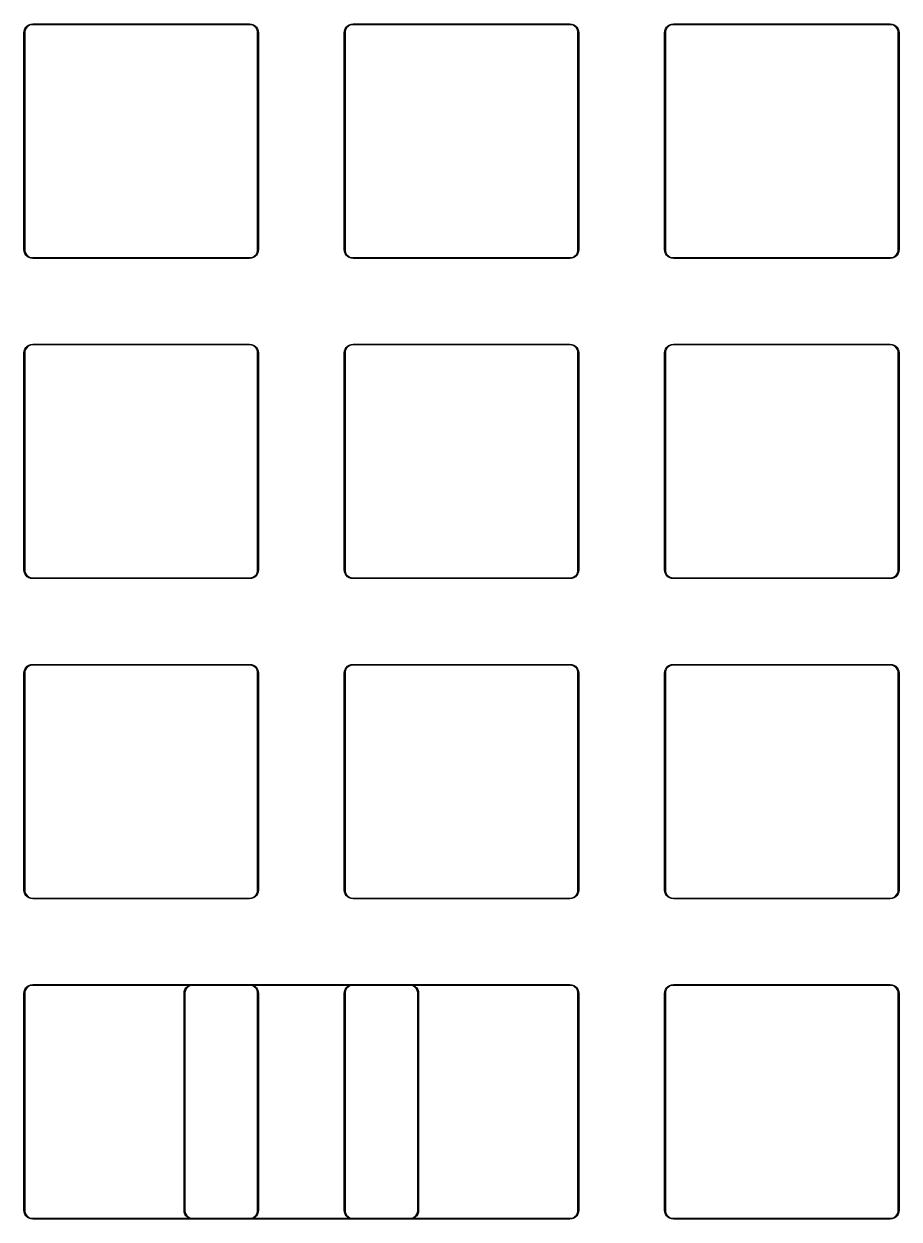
# Model space of a CAD drawing. Extents: x 22 to 245, y -93 to -22.
# Drawn here: x 116.8 to 168.9, y -92.7 to -21.6 of the extents above; entities that cross this region are included whole.
import ezdxf

# ---------------------------------------------------------------- set-up
doc = ezdxf.new("R2010")
doc.units = 0
doc.layers.add('BLACK', color=7, linetype='CONTINUOUS')

msp = doc.modelspace()

# ---------------------------------------------------------------- linework, layer by layer
at = {"layer": 'BLACK', "linetype": 'CONTINUOUS'}
for p, q in [((116.85, -22.125), (116.863163, -22.008177)), ((116.863163, -22.008177), (116.901991, -21.897211)), ((116.93237, -21.941657), (116.9, -22.062465)), ((116.901991, -21.897211), (116.964538, -21.797668)), ((116.994905, -21.833343), (116.93237, -21.941657)), ((116.964538, -21.797668), (117.047668, -21.714538)), ((117.083343, -21.744905), (116.994905, -21.833343)), ((117.047668, -21.714538), (117.147211, -21.651991)), ((117.191657, -21.68237), (117.083343, -21.744905)), ((117.147211, -21.651991), (117.258177, -21.613163)), ((117.312465, -21.65), (117.191657, -21.68237)), ((117.258177, -21.613163), (117.375, -21.6)), ((117.375, -21.65), (117.312465, -21.65)), ((117.375, -21.6), (130.275, -21.6)), ((130.275, -21.65), (117.375, -21.65)), ((130.275, -21.6), (130.391823, -21.613163)), ((130.337535, -21.65), (130.275, -21.65)), ((130.458343, -21.68237), (130.337535, -21.65)), ((130.391823, -21.613163), (130.502789, -21.651991)), ((130.566657, -21.744905), (130.458343, -21.68237)), ((130.502789, -21.651991), (130.602332, -21.714538)), ((130.655095, -21.833343), (130.566657, -21.744905)), ((130.602332, -21.714538), (130.685462, -21.797668)), ((130.71763, -21.941657), (130.655095, -21.833343)), ((130.685462, -21.797668), (130.748009, -21.897211)), ((130.75, -22.062465), (130.71763, -21.941657)), ((130.748009, -21.897211), (130.786837, -22.008177)), ((130.786837, -22.008177), (130.8, -22.125)), ((135.9, -22.125), (135.913163, -22.008177)), ((135.913163, -22.008177), (135.951991, -21.897211)), ((135.98237, -21.941657), (135.95, -22.062465)), ((135.951991, -21.897211), (136.014538, -21.797668)), ((136.044905, -21.833343), (135.98237, -21.941657)), ((136.014538, -21.797668), (136.097668, -21.714538)), ((136.133343, -21.744905), (136.044905, -21.833343)), ((136.097668, -21.714538), (136.197211, -21.651991)), ((136.241657, -21.68237), (136.133343, -21.744905)), ((136.197211, -21.651991), (136.308177, -21.613163)), ((136.362465, -21.65), (136.241657, -21.68237)), ((136.308177, -21.613163), (136.425, -21.6)), ((136.425, -21.65), (136.362465, -21.65)), ((136.425, -21.6), (149.325, -21.6)), ((149.325, -21.65), (136.425, -21.65)), ((149.325, -21.6), (149.441823, -21.613163)), ((149.387535, -21.65), (149.325, -21.65)), ((149.508343, -21.68237), (149.387535, -21.65)), ((149.441823, -21.613163), (149.552789, -21.651991)), ((149.616657, -21.744905), (149.508343, -21.68237)), ((149.552789, -21.651991), (149.652332, -21.714538)), ((149.705095, -21.833343), (149.616657, -21.744905)), ((149.652332, -21.714538), (149.735462, -21.797668)), ((149.76763, -21.941657), (149.705095, -21.833343)), ((149.735462, -21.797668), (149.798009, -21.897211)), ((149.8, -22.062465), (149.76763, -21.941657)), ((149.798009, -21.897211), (149.836837, -22.008177)), ((149.836837, -22.008177), (149.85, -22.125)), ((154.95, -22.125), (154.963163, -22.008177)), ((154.963163, -22.008177), (155.001991, -21.897211)), ((155.03237, -21.941657), (155, -22.062465)), ((155.001991, -21.897211), (155.064538, -21.797668)), ((155.094905, -21.833343), (155.03237, -21.941657)), ((155.064538, -21.797668), (155.147668, -21.714538)), ((155.183343, -21.744905), (155.094905, -21.833343)), ((155.147668, -21.714538), (155.247211, -21.651991)), ((155.291657, -21.68237), (155.183343, -21.744905)), ((155.247211, -21.651991), (155.358177, -21.613163)), ((155.412465, -21.65), (155.291657, -21.68237)), ((155.358177, -21.613163), (155.475, -21.6)), ((155.475, -21.65), (155.412465, -21.65)), ((155.475, -21.6), (168.375, -21.6)), ((168.375, -21.65), (155.475, -21.65)), ((168.375, -21.6), (168.491823, -21.613163)), ((168.437535, -21.65), (168.375, -21.65)), ((168.558343, -21.68237), (168.437535, -21.65)), ((168.491823, -21.613163), (168.602789, -21.651991)), ((168.666657, -21.744905), (168.558343, -21.68237)), ((168.602789, -21.651991), (168.702332, -21.714538)), ((168.755095, -21.833343), (168.666657, -21.744905)), ((168.702332, -21.714538), (168.785462, -21.797668)), ((168.81763, -21.941657), (168.755095, -21.833343)), ((168.785462, -21.797668), (168.848009, -21.897211)), ((168.85, -22.062465), (168.81763, -21.941657)), ((168.848009, -21.897211), (168.886837, -22.008177)), ((168.886837, -22.008177), (168.9, -22.125)), ((116.85, -35.025), (116.85, -22.125)), ((116.9, -22.062465), (116.9, -22.125)), ((116.9, -22.125), (116.9, -35.025)), ((130.75, -22.125), (130.75, -22.062465)), ((130.75, -35.025), (130.75, -22.125)), ((130.8, -22.125), (130.8, -35.025)), ((135.9, -35.025), (135.9, -22.125)), ((135.95, -22.062465), (135.95, -22.125)), ((135.95, -22.125), (135.95, -35.025)), ((149.8, -22.125), (149.8, -22.062465)), ((149.8, -35.025), (149.8, -22.125)), ((149.85, -22.125), (149.85, -35.025)), ((154.95, -35.025), (154.95, -22.125)), ((155, -22.062465), (155, -22.125)), ((155, -22.125), (155, -35.025)), ((168.85, -22.125), (168.85, -22.062465)), ((168.85, -35.025), (168.85, -22.125)), ((168.9, -22.125), (168.9, -35.025)), ((116.863163, -35.141823), (116.85, -35.025)), ((116.901991, -35.252789), (116.863163, -35.141823)), ((116.9, -35.025), (116.9, -35.087535)), ((116.9, -35.087535), (116.93237, -35.208343)), ((116.964538, -35.352332), (116.901991, -35.252789)), ((116.93237, -35.208343), (116.994905, -35.316657)), ((117.047668, -35.435462), (116.964538, -35.352332)), ((116.994905, -35.316657), (117.083343, -35.405095)), ((117.147211, -35.498009), (117.047668, -35.435462)), ((117.083343, -35.405095), (117.191657, -35.46763)), ((117.258177, -35.536837), (117.147211, -35.498009)), ((117.191657, -35.46763), (117.312465, -35.5)), ((117.375, -35.55), (117.258177, -35.536837)), ((117.312465, -35.5), (117.375, -35.5)), ((117.375, -35.5), (130.275, -35.5)), ((130.275, -35.55), (117.375, -35.55)), ((130.275, -35.5), (130.337535, -35.5)), ((130.391823, -35.536837), (130.275, -35.55)), ((130.337535, -35.5), (130.458343, -35.46763)), ((130.502789, -35.498009), (130.391823, -35.536837)), ((130.458343, -35.46763), (130.566657, -35.405095)), ((130.602332, -35.435462), (130.502789, -35.498009)), ((130.566657, -35.405095), (130.655095, -35.316657)), ((130.685462, -35.352332), (130.602332, -35.435462)), ((130.655095, -35.316657), (130.71763, -35.208343)), ((130.748009, -35.252789), (130.685462, -35.352332)), ((130.71763, -35.208343), (130.75, -35.087535)), ((130.786837, -35.141823), (130.748009, -35.252789)), ((130.75, -35.087535), (130.75, -35.025)), ((130.8, -35.025), (130.786837, -35.141823)), ((135.913163, -35.141823), (135.9, -35.025)), ((135.951991, -35.252789), (135.913163, -35.141823)), ((135.95, -35.025), (135.95, -35.087535)), ((135.95, -35.087535), (135.98237, -35.208343)), ((136.014538, -35.352332), (135.951991, -35.252789)), ((135.98237, -35.208343), (136.044905, -35.316657)), ((136.097668, -35.435462), (136.014538, -35.352332)), ((136.044905, -35.316657), (136.133343, -35.405095)), ((136.197211, -35.498009), (136.097668, -35.435462)), ((136.133343, -35.405095), (136.241657, -35.46763)), ((136.308177, -35.536837), (136.197211, -35.498009)), ((136.241657, -35.46763), (136.362465, -35.5)), ((136.425, -35.55), (136.308177, -35.536837)), ((136.362465, -35.5), (136.425, -35.5)), ((136.425, -35.5), (149.325, -35.5)), ((149.325, -35.55), (136.425, -35.55)), ((149.325, -35.5), (149.387535, -35.5)), ((149.441823, -35.536837), (149.325, -35.55)), ((149.387535, -35.5), (149.508343, -35.46763)), ((149.552789, -35.498009), (149.441823, -35.536837)), ((149.508343, -35.46763), (149.616657, -35.405095)), ((149.652332, -35.435462), (149.552789, -35.498009)), ((149.616657, -35.405095), (149.705095, -35.316657)), ((149.735462, -35.352332), (149.652332, -35.435462)), ((149.705095, -35.316657), (149.76763, -35.208343)), ((149.798009, -35.252789), (149.735462, -35.352332)), ((149.76763, -35.208343), (149.8, -35.087535)), ((149.836837, -35.141823), (149.798009, -35.252789)), ((149.8, -35.087535), (149.8, -35.025)), ((149.85, -35.025), (149.836837, -35.141823)), ((154.963163, -35.141823), (154.95, -35.025)), ((155.001991, -35.252789), (154.963163, -35.141823)), ((155, -35.025), (155, -35.087535)), ((155, -35.087535), (155.03237, -35.208343)), ((155.064538, -35.352332), (155.001991, -35.252789)), ((155.03237, -35.208343), (155.094905, -35.316657)), ((155.147668, -35.435462), (155.064538, -35.352332)), ((155.094905, -35.316657), (155.183343, -35.405095)), ((155.247211, -35.498009), (155.147668, -35.435462)), ((155.183343, -35.405095), (155.291657, -35.46763)), ((155.358177, -35.536837), (155.247211, -35.498009)), ((155.291657, -35.46763), (155.412465, -35.5)), ((155.475, -35.55), (155.358177, -35.536837)), ((155.412465, -35.5), (155.475, -35.5)), ((155.475, -35.5), (168.375, -35.5)), ((168.375, -35.55), (155.475, -35.55)), ((168.375, -35.5), (168.437535, -35.5)), ((168.491823, -35.536837), (168.375, -35.55)), ((168.437535, -35.5), (168.558343, -35.46763)), ((168.602789, -35.498009), (168.491823, -35.536837)), ((168.558343, -35.46763), (168.666657, -35.405095)), ((168.702332, -35.435462), (168.602789, -35.498009)), ((168.666657, -35.405095), (168.755095, -35.316657)), ((168.785462, -35.352332), (168.702332, -35.435462)), ((168.755095, -35.316657), (168.81763, -35.208343)), ((168.848009, -35.252789), (168.785462, -35.352332)), ((168.81763, -35.208343), (168.85, -35.087535)), ((168.886837, -35.141823), (168.848009, -35.252789)), ((168.85, -35.087535), (168.85, -35.025)), ((168.9, -35.025), (168.886837, -35.141823)), ((116.85, -41.175), (116.863163, -41.058177)), ((116.85, -54.075), (116.85, -41.175)), ((116.863163, -41.058177), (116.901991, -40.947211)), ((116.93237, -40.991657), (116.9, -41.112465)), ((116.9, -41.112465), (116.9, -41.175)), ((116.9, -41.175), (116.9, -54.075)), ((116.901991, -40.947211), (116.964538, -40.847668)), ((116.994905, -40.883343), (116.93237, -40.991657)), ((116.964538, -40.847668), (117.047668, -40.764538)), ((117.083343, -40.794905), (116.994905, -40.883343)), ((117.047668, -40.764538), (117.147211, -40.701991)), ((117.191657, -40.73237), (117.083343, -40.794905)), ((117.147211, -40.701991), (117.258177, -40.663163)), ((117.312465, -40.7), (117.191657, -40.73237)), ((117.258177, -40.663163), (117.375, -40.65)), ((117.375, -40.7), (117.312465, -40.7)), ((117.375, -40.65), (130.275, -40.65)), ((130.275, -40.7), (117.375, -40.7)), ((130.275, -40.65), (130.391823, -40.663163)), ((130.337535, -40.7), (130.275, -40.7)), ((130.458343, -40.73237), (130.337535, -40.7)), ((130.391823, -40.663163), (130.502789, -40.701991)), ((130.566657, -40.794905), (130.458343, -40.73237)), ((130.502789, -40.701991), (130.602332, -40.764538)), ((130.655095, -40.883343), (130.566657, -40.794905)), ((130.602332, -40.764538), (130.685462, -40.847668)), ((130.71763, -40.991657), (130.655095, -40.883343)), ((130.685462, -40.847668), (130.748009, -40.947211)), ((130.75, -41.112465), (130.71763, -40.991657)), ((130.748009, -40.947211), (130.786837, -41.058177)), ((130.75, -41.175), (130.75, -41.112465)), ((130.75, -54.075), (130.75, -41.175)), ((130.786837, -41.058177), (130.8, -41.175)), ((130.8, -41.175), (130.8, -54.075)), ((135.9, -41.175), (135.913163, -41.058177)), ((135.9, -54.075), (135.9, -41.175)), ((135.913163, -41.058177), (135.951991, -40.947211)), ((135.98237, -40.991657), (135.95, -41.112465)), ((135.95, -41.112465), (135.95, -41.175)), ((135.95, -41.175), (135.95, -54.075)), ((135.951991, -40.947211), (136.014538, -40.847668)), ((136.044905, -40.883343), (135.98237, -40.991657)), ((136.014538, -40.847668), (136.097668, -40.764538)), ((136.133343, -40.794905), (136.044905, -40.883343)), ((136.097668, -40.764538), (136.197211, -40.701991)), ((136.241657, -40.73237), (136.133343, -40.794905)), ((136.197211, -40.701991), (136.308177, -40.663163)), ((136.362465, -40.7), (136.241657, -40.73237)), ((136.308177, -40.663163), (136.425, -40.65)), ((136.425, -40.7), (136.362465, -40.7)), ((136.425, -40.65), (149.325, -40.65)), ((149.325, -40.7), (136.425, -40.7)), ((149.325, -40.65), (149.441823, -40.663163)), ((149.387535, -40.7), (149.325, -40.7)), ((149.508343, -40.73237), (149.387535, -40.7)), ((149.441823, -40.663163), (149.552789, -40.701991)), ((149.616657, -40.794905), (149.508343, -40.73237)), ((149.552789, -40.701991), (149.652332, -40.764538)), ((149.705095, -40.883343), (149.616657, -40.794905)), ((149.652332, -40.764538), (149.735462, -40.847668)), ((149.76763, -40.991657), (149.705095, -40.883343)), ((149.735462, -40.847668), (149.798009, -40.947211)), ((149.8, -41.112465), (149.76763, -40.991657)), ((149.798009, -40.947211), (149.836837, -41.058177)), ((149.8, -41.175), (149.8, -41.112465)), ((149.8, -54.075), (149.8, -41.175)), ((149.836837, -41.058177), (149.85, -41.175)), ((149.85, -41.175), (149.85, -54.075)), ((154.95, -41.175), (154.963163, -41.058177)), ((154.95, -54.075), (154.95, -41.175)), ((154.963163, -41.058177), (155.001991, -40.947211)), ((155.03237, -40.991657), (155, -41.112465)), ((155, -41.112465), (155, -41.175)), ((155, -41.175), (155, -54.075)), ((155.001991, -40.947211), (155.064538, -40.847668)), ((155.094905, -40.883343), (155.03237, -40.991657)), ((155.064538, -40.847668), (155.147668, -40.764538)), ((155.183343, -40.794905), (155.094905, -40.883343)), ((155.147668, -40.764538), (155.247211, -40.701991)), ((155.291657, -40.73237), (155.183343, -40.794905)), ((155.247211, -40.701991), (155.358177, -40.663163)), ((155.412465, -40.7), (155.291657, -40.73237)), ((155.358177, -40.663163), (155.475, -40.65)), ((155.475, -40.7), (155.412465, -40.7)), ((155.475, -40.65), (168.375, -40.65)), ((168.375, -40.7), (155.475, -40.7)), ((168.375, -40.65), (168.491823, -40.663163)), ((168.437535, -40.7), (168.375, -40.7)), ((168.558343, -40.73237), (168.437535, -40.7)), ((168.491823, -40.663163), (168.602789, -40.701991)), ((168.666657, -40.794905), (168.558343, -40.73237)), ((168.602789, -40.701991), (168.702332, -40.764538)), ((168.755095, -40.883343), (168.666657, -40.794905)), ((168.702332, -40.764538), (168.785462, -40.847668)), ((168.81763, -40.991657), (168.755095, -40.883343)), ((168.785462, -40.847668), (168.848009, -40.947211)), ((168.85, -41.112465), (168.81763, -40.991657)), ((168.848009, -40.947211), (168.886837, -41.058177)), ((168.85, -41.175), (168.85, -41.112465)), ((168.85, -54.075), (168.85, -41.175)), ((168.886837, -41.058177), (168.9, -41.175)), ((168.9, -41.175), (168.9, -54.075)), ((116.863163, -54.191823), (116.85, -54.075)), ((116.901991, -54.302789), (116.863163, -54.191823)), ((116.9, -54.075), (116.9, -54.137535)), ((116.9, -54.137535), (116.93237, -54.258343)), ((116.964538, -54.402332), (116.901991, -54.302789)), ((116.93237, -54.258343), (116.994905, -54.366657)), ((117.047668, -54.485462), (116.964538, -54.402332)), ((116.994905, -54.366657), (117.083343, -54.455095)), ((117.147211, -54.548009), (117.047668, -54.485462)), ((117.083343, -54.455095), (117.191657, -54.51763)), ((117.258177, -54.586837), (117.147211, -54.548009)), ((117.191657, -54.51763), (117.312465, -54.55)), ((117.375, -54.6), (117.258177, -54.586837)), ((117.312465, -54.55), (117.375, -54.55)), ((117.375, -54.55), (130.275, -54.55)), ((130.275, -54.6), (117.375, -54.6)), ((130.275, -54.55), (130.337535, -54.55)), ((130.391823, -54.586837), (130.275, -54.6)), ((130.337535, -54.55), (130.458343, -54.51763)), ((130.502789, -54.548009), (130.391823, -54.586837)), ((130.458343, -54.51763), (130.566657, -54.455095)), ((130.602332, -54.485462), (130.502789, -54.548009)), ((130.566657, -54.455095), (130.655095, -54.366657)), ((130.685462, -54.402332), (130.602332, -54.485462)), ((130.655095, -54.366657), (130.71763, -54.258343)), ((130.748009, -54.302789), (130.685462, -54.402332)), ((130.71763, -54.258343), (130.75, -54.137535)), ((130.786837, -54.191823), (130.748009, -54.302789)), ((130.75, -54.137535), (130.75, -54.075)), ((130.8, -54.075), (130.786837, -54.191823)), ((135.913163, -54.191823), (135.9, -54.075)), ((135.951991, -54.302789), (135.913163, -54.191823)), ((135.95, -54.075), (135.95, -54.137535)), ((135.95, -54.137535), (135.98237, -54.258343)), ((136.014538, -54.402332), (135.951991, -54.302789)), ((135.98237, -54.258343), (136.044905, -54.366657)), ((136.097668, -54.485462), (136.014538, -54.402332)), ((136.044905, -54.366657), (136.133343, -54.455095)), ((136.197211, -54.548009), (136.097668, -54.485462)), ((136.133343, -54.455095), (136.241657, -54.51763)), ((136.308177, -54.586837), (136.197211, -54.548009)), ((136.241657, -54.51763), (136.362465, -54.55)), ((136.425, -54.6), (136.308177, -54.586837)), ((136.362465, -54.55), (136.425, -54.55)), ((136.425, -54.55), (149.325, -54.55)), ((149.325, -54.6), (136.425, -54.6)), ((149.325, -54.55), (149.387535, -54.55)), ((149.441823, -54.586837), (149.325, -54.6)), ((149.387535, -54.55), (149.508343, -54.51763)), ((149.552789, -54.548009), (149.441823, -54.586837)), ((149.508343, -54.51763), (149.616657, -54.455095)), ((149.652332, -54.485462), (149.552789, -54.548009)), ((149.616657, -54.455095), (149.705095, -54.366657)), ((149.735462, -54.402332), (149.652332, -54.485462)), ((149.705095, -54.366657), (149.76763, -54.258343)), ((149.798009, -54.302789), (149.735462, -54.402332)), ((149.76763, -54.258343), (149.8, -54.137535)), ((149.836837, -54.191823), (149.798009, -54.302789)), ((149.8, -54.137535), (149.8, -54.075)), ((149.85, -54.075), (149.836837, -54.191823)), ((154.963163, -54.191823), (154.95, -54.075)), ((155.001991, -54.302789), (154.963163, -54.191823)), ((155, -54.075), (155, -54.137535)), ((155, -54.137535), (155.03237, -54.258343)), ((155.064538, -54.402332), (155.001991, -54.302789)), ((155.03237, -54.258343), (155.094905, -54.366657)), ((155.147668, -54.485462), (155.064538, -54.402332)), ((155.094905, -54.366657), (155.183343, -54.455095)), ((155.247211, -54.548009), (155.147668, -54.485462)), ((155.183343, -54.455095), (155.291657, -54.51763)), ((155.358177, -54.586837), (155.247211, -54.548009)), ((155.291657, -54.51763), (155.412465, -54.55)), ((155.475, -54.6), (155.358177, -54.586837)), ((155.412465, -54.55), (155.475, -54.55)), ((155.475, -54.55), (168.375, -54.55)), ((168.375, -54.6), (155.475, -54.6)), ((168.375, -54.55), (168.437535, -54.55)), ((168.491823, -54.586837), (168.375, -54.6)), ((168.437535, -54.55), (168.558343, -54.51763)), ((168.602789, -54.548009), (168.491823, -54.586837)), ((168.558343, -54.51763), (168.666657, -54.455095)), ((168.702332, -54.485462), (168.602789, -54.548009)), ((168.666657, -54.455095), (168.755095, -54.366657)), ((168.785462, -54.402332), (168.702332, -54.485462)), ((168.755095, -54.366657), (168.81763, -54.258343)), ((168.848009, -54.302789), (168.785462, -54.402332)), ((168.81763, -54.258343), (168.85, -54.137535)), ((168.886837, -54.191823), (168.848009, -54.302789)), ((168.85, -54.137535), (168.85, -54.075)), ((168.9, -54.075), (168.886837, -54.191823)), ((117.147211, -59.751991), (117.258177, -59.713163)), ((117.258177, -59.713163), (117.375, -59.7)), ((117.375, -59.7), (130.275, -59.7)), ((130.275, -59.7), (130.391823, -59.713163)), ((130.391823, -59.713163), (130.502789, -59.751991)), ((136.197211, -59.751991), (136.308177, -59.713163)), ((136.308177, -59.713163), (136.425, -59.7)), ((136.425, -59.7), (149.325, -59.7)), ((149.325, -59.7), (149.441823, -59.713163)), ((149.441823, -59.713163), (149.552789, -59.751991)), ((155.247211, -59.751991), (155.358177, -59.713163)), ((155.358177, -59.713163), (155.475, -59.7)), ((155.475, -59.7), (168.375, -59.7)), ((168.375, -59.7), (168.491823, -59.713163)), ((168.491823, -59.713163), (168.602789, -59.751991)), ((116.85, -60.225), (116.863163, -60.108177)), ((116.85, -73.125), (116.85, -60.225)), ((116.863163, -60.108177), (116.901991, -59.997211)), ((116.93237, -60.041657), (116.9, -60.162465)), ((116.9, -60.162465), (116.9, -60.225)), ((116.9, -60.225), (116.9, -73.125)), ((116.901991, -59.997211), (116.964538, -59.897668)), ((116.994905, -59.933343), (116.93237, -60.041657)), ((116.964538, -59.897668), (117.047668, -59.814538)), ((117.083343, -59.844905), (116.994905, -59.933343)), ((117.047668, -59.814538), (117.147211, -59.751991)), ((117.191657, -59.78237), (117.083343, -59.844905)), ((117.312465, -59.75), (117.191657, -59.78237)), ((117.375, -59.75), (117.312465, -59.75)), ((130.275, -59.75), (117.375, -59.75)), ((130.337535, -59.75), (130.275, -59.75)), ((130.458343, -59.78237), (130.337535, -59.75)), ((130.566657, -59.844905), (130.458343, -59.78237)), ((130.502789, -59.751991), (130.602332, -59.814538)), ((130.655095, -59.933343), (130.566657, -59.844905)), ((130.602332, -59.814538), (130.685462, -59.897668)), ((130.71763, -60.041657), (130.655095, -59.933343)), ((130.685462, -59.897668), (130.748009, -59.997211)), ((130.75, -60.162465), (130.71763, -60.041657)), ((130.748009, -59.997211), (130.786837, -60.108177)), ((130.75, -60.225), (130.75, -60.162465)), ((130.75, -73.125), (130.75, -60.225)), ((130.786837, -60.108177), (130.8, -60.225)), ((130.8, -60.225), (130.8, -73.125)), ((135.9, -60.225), (135.913163, -60.108177)), ((135.9, -73.125), (135.9, -60.225)), ((135.913163, -60.108177), (135.951991, -59.997211)), ((135.98237, -60.041657), (135.95, -60.162465)), ((135.95, -60.162465), (135.95, -60.225)), ((135.95, -60.225), (135.95, -73.125)), ((135.951991, -59.997211), (136.014538, -59.897668)), ((136.044905, -59.933343), (135.98237, -60.041657)), ((136.014538, -59.897668), (136.097668, -59.814538)), ((136.133343, -59.844905), (136.044905, -59.933343)), ((136.097668, -59.814538), (136.197211, -59.751991)), ((136.241657, -59.78237), (136.133343, -59.844905)), ((136.362465, -59.75), (136.241657, -59.78237)), ((136.425, -59.75), (136.362465, -59.75)), ((149.325, -59.75), (136.425, -59.75)), ((149.387535, -59.75), (149.325, -59.75)), ((149.508343, -59.78237), (149.387535, -59.75)), ((149.616657, -59.844905), (149.508343, -59.78237)), ((149.552789, -59.751991), (149.652332, -59.814538)), ((149.705095, -59.933343), (149.616657, -59.844905)), ((149.652332, -59.814538), (149.735462, -59.897668)), ((149.76763, -60.041657), (149.705095, -59.933343)), ((149.735462, -59.897668), (149.798009, -59.997211)), ((149.8, -60.162465), (149.76763, -60.041657)), ((149.798009, -59.997211), (149.836837, -60.108177)), ((149.8, -60.225), (149.8, -60.162465)), ((149.8, -73.125), (149.8, -60.225)), ((149.836837, -60.108177), (149.85, -60.225)), ((149.85, -60.225), (149.85, -73.125)), ((154.95, -60.225), (154.963163, -60.108177)), ((154.95, -73.125), (154.95, -60.225)), ((154.963163, -60.108177), (155.001991, -59.997211)), ((155.03237, -60.041657), (155, -60.162465)), ((155, -60.162465), (155, -60.225)), ((155, -60.225), (155, -73.125)), ((155.001991, -59.997211), (155.064538, -59.897668)), ((155.094905, -59.933343), (155.03237, -60.041657)), ((155.064538, -59.897668), (155.147668, -59.814538)), ((155.183343, -59.844905), (155.094905, -59.933343)), ((155.147668, -59.814538), (155.247211, -59.751991)), ((155.291657, -59.78237), (155.183343, -59.844905)), ((155.412465, -59.75), (155.291657, -59.78237)), ((155.475, -59.75), (155.412465, -59.75)), ((168.375, -59.75), (155.475, -59.75)), ((168.437535, -59.75), (168.375, -59.75)), ((168.558343, -59.78237), (168.437535, -59.75)), ((168.666657, -59.844905), (168.558343, -59.78237)), ((168.602789, -59.751991), (168.702332, -59.814538)), ((168.755095, -59.933343), (168.666657, -59.844905)), ((168.702332, -59.814538), (168.785462, -59.897668)), ((168.81763, -60.041657), (168.755095, -59.933343)), ((168.785462, -59.897668), (168.848009, -59.997211)), ((168.85, -60.162465), (168.81763, -60.041657)), ((168.848009, -59.997211), (168.886837, -60.108177)), ((168.85, -60.225), (168.85, -60.162465)), ((168.85, -73.125), (168.85, -60.225)), ((168.886837, -60.108177), (168.9, -60.225)), ((168.9, -60.225), (168.9, -73.125)), ((116.863163, -73.241823), (116.85, -73.125)), ((116.9, -73.125), (116.9, -73.187535)), ((116.9, -73.187535), (116.93237, -73.308343)), ((130.71763, -73.308343), (130.75, -73.187535)), ((130.75, -73.187535), (130.75, -73.125)), ((130.8, -73.125), (130.786837, -73.241823)), ((135.913163, -73.241823), (135.9, -73.125)), ((135.95, -73.125), (135.95, -73.187535)), ((135.95, -73.187535), (135.98237, -73.308343)), ((149.76763, -73.308343), (149.8, -73.187535)), ((149.8, -73.187535), (149.8, -73.125)), ((149.85, -73.125), (149.836837, -73.241823)), ((154.963163, -73.241823), (154.95, -73.125)), ((155, -73.125), (155, -73.187535)), ((155, -73.187535), (155.03237, -73.308343)), ((168.81763, -73.308343), (168.85, -73.187535)), ((168.85, -73.187535), (168.85, -73.125)), ((168.9, -73.125), (168.886837, -73.241823)), ((116.901991, -73.352789), (116.863163, -73.241823)), ((116.964538, -73.452332), (116.901991, -73.352789)), ((116.93237, -73.308343), (116.994905, -73.416657)), ((117.047668, -73.535462), (116.964538, -73.452332)), ((116.994905, -73.416657), (117.083343, -73.505095)), ((117.147211, -73.598009), (117.047668, -73.535462)), ((117.083343, -73.505095), (117.191657, -73.56763)), ((117.258177, -73.636837), (117.147211, -73.598009)), ((117.191657, -73.56763), (117.312465, -73.6)), ((117.375, -73.65), (117.258177, -73.636837)), ((117.312465, -73.6), (117.375, -73.6)), ((117.375, -73.6), (130.275, -73.6)), ((130.275, -73.65), (117.375, -73.65)), ((130.275, -73.6), (130.337535, -73.6)), ((130.391823, -73.636837), (130.275, -73.65)), ((130.337535, -73.6), (130.458343, -73.56763)), ((130.502789, -73.598009), (130.391823, -73.636837)), ((130.458343, -73.56763), (130.566657, -73.505095)), ((130.602332, -73.535462), (130.502789, -73.598009)), ((130.566657, -73.505095), (130.655095, -73.416657)), ((130.685462, -73.452332), (130.602332, -73.535462)), ((130.655095, -73.416657), (130.71763, -73.308343)), ((130.748009, -73.352789), (130.685462, -73.452332)), ((130.786837, -73.241823), (130.748009, -73.352789)), ((135.951991, -73.352789), (135.913163, -73.241823)), ((136.014538, -73.452332), (135.951991, -73.352789)), ((135.98237, -73.308343), (136.044905, -73.416657)), ((136.097668, -73.535462), (136.014538, -73.452332)), ((136.044905, -73.416657), (136.133343, -73.505095)), ((136.197211, -73.598009), (136.097668, -73.535462)), ((136.133343, -73.505095), (136.241657, -73.56763)), ((136.308177, -73.636837), (136.197211, -73.598009)), ((136.241657, -73.56763), (136.362465, -73.6)), ((136.425, -73.65), (136.308177, -73.636837)), ((136.362465, -73.6), (136.425, -73.6)), ((136.425, -73.6), (149.325, -73.6)), ((149.325, -73.65), (136.425, -73.65)), ((149.325, -73.6), (149.387535, -73.6)), ((149.441823, -73.636837), (149.325, -73.65)), ((149.387535, -73.6), (149.508343, -73.56763)), ((149.552789, -73.598009), (149.441823, -73.636837)), ((149.508343, -73.56763), (149.616657, -73.505095)), ((149.652332, -73.535462), (149.552789, -73.598009)), ((149.616657, -73.505095), (149.705095, -73.416657)), ((149.735462, -73.452332), (149.652332, -73.535462)), ((149.705095, -73.416657), (149.76763, -73.308343)), ((149.798009, -73.352789), (149.735462, -73.452332)), ((149.836837, -73.241823), (149.798009, -73.352789)), ((155.001991, -73.352789), (154.963163, -73.241823)), ((155.064538, -73.452332), (155.001991, -73.352789)), ((155.03237, -73.308343), (155.094905, -73.416657)), ((155.147668, -73.535462), (155.064538, -73.452332)), ((155.094905, -73.416657), (155.183343, -73.505095)), ((155.247211, -73.598009), (155.147668, -73.535462)), ((155.183343, -73.505095), (155.291657, -73.56763)), ((155.358177, -73.636837), (155.247211, -73.598009)), ((155.291657, -73.56763), (155.412465, -73.6)), ((155.475, -73.65), (155.358177, -73.636837)), ((155.412465, -73.6), (155.475, -73.6)), ((155.475, -73.6), (168.375, -73.6)), ((168.375, -73.65), (155.475, -73.65)), ((168.375, -73.6), (168.437535, -73.6)), ((168.491823, -73.636837), (168.375, -73.65)), ((168.437535, -73.6), (168.558343, -73.56763)), ((168.602789, -73.598009), (168.491823, -73.636837)), ((168.558343, -73.56763), (168.666657, -73.505095)), ((168.702332, -73.535462), (168.602789, -73.598009)), ((168.666657, -73.505095), (168.755095, -73.416657)), ((168.785462, -73.452332), (168.702332, -73.535462)), ((168.755095, -73.416657), (168.81763, -73.308343)), ((168.848009, -73.352789), (168.785462, -73.452332)), ((168.886837, -73.241823), (168.848009, -73.352789)), ((116.964538, -78.947668), (117.047668, -78.864538)), ((117.083343, -78.894905), (116.994905, -78.983343)), ((117.047668, -78.864538), (117.147211, -78.801991)), ((117.191657, -78.83237), (117.083343, -78.894905)), ((117.147211, -78.801991), (117.258177, -78.763163)), ((117.312465, -78.8), (117.191657, -78.83237)), ((117.258177, -78.763163), (117.375, -78.75)), ((117.375, -78.8), (117.312465, -78.8)), ((117.375, -78.75), (130.275, -78.75)), ((126.677901, -78.8), (117.375, -78.8)), ((126.489538, -78.947668), (126.572668, -78.864538)), ((126.608343, -78.894905), (126.519905, -78.983343)), ((126.572668, -78.864538), (126.672211, -78.801991)), ((126.716657, -78.83237), (126.608343, -78.894905)), ((126.672211, -78.801991), (126.677901, -78.8)), ((126.837465, -78.8), (126.716657, -78.83237)), ((126.9, -78.8), (126.837465, -78.8)), ((130.275, -78.8), (126.9, -78.8)), ((130.275, -78.75), (139.8, -78.75)), ((130.337535, -78.8), (130.275, -78.8)), ((130.458343, -78.83237), (130.337535, -78.8)), ((130.566657, -78.894905), (130.458343, -78.83237)), ((130.497099, -78.8), (130.502789, -78.801991)), ((136.202901, -78.8), (130.497099, -78.8)), ((130.502789, -78.801991), (130.602332, -78.864538)), ((130.655095, -78.983343), (130.566657, -78.894905)), ((130.602332, -78.864538), (130.685462, -78.947668)), ((136.014538, -78.947668), (136.097668, -78.864538)), ((136.133343, -78.894905), (136.044905, -78.983343)), ((136.097668, -78.864538), (136.197211, -78.801991)), ((136.241657, -78.83237), (136.133343, -78.894905)), ((136.197211, -78.801991), (136.202901, -78.8)), ((136.362465, -78.8), (136.241657, -78.83237)), ((136.425, -78.8), (136.362465, -78.8)), ((139.8, -78.8), (136.425, -78.8)), ((139.8, -78.75), (149.325, -78.75)), ((139.862535, -78.8), (139.8, -78.8)), ((139.983343, -78.83237), (139.862535, -78.8)), ((140.091657, -78.894905), (139.983343, -78.83237)), ((140.022099, -78.8), (140.027789, -78.801991)), ((149.325, -78.8), (140.022099, -78.8)), ((140.027789, -78.801991), (140.127332, -78.864538)), ((140.180095, -78.983343), (140.091657, -78.894905)), ((140.127332, -78.864538), (140.210462, -78.947668)), ((149.325, -78.75), (149.441823, -78.763163)), ((149.387535, -78.8), (149.325, -78.8)), ((149.508343, -78.83237), (149.387535, -78.8)), ((149.441823, -78.763163), (149.552789, -78.801991)), ((149.616657, -78.894905), (149.508343, -78.83237)), ((149.552789, -78.801991), (149.652332, -78.864538)), ((149.705095, -78.983343), (149.616657, -78.894905)), ((149.652332, -78.864538), (149.735462, -78.947668)), ((155.064538, -78.947668), (155.147668, -78.864538)), ((155.183343, -78.894905), (155.094905, -78.983343)), ((155.147668, -78.864538), (155.247211, -78.801991)), ((155.291657, -78.83237), (155.183343, -78.894905)), ((155.247211, -78.801991), (155.358177, -78.763163)), ((155.412465, -78.8), (155.291657, -78.83237)), ((155.358177, -78.763163), (155.475, -78.75)), ((155.475, -78.8), (155.412465, -78.8)), ((155.475, -78.75), (168.375, -78.75)), ((168.375, -78.8), (155.475, -78.8)), ((168.375, -78.75), (168.491823, -78.763163)), ((168.437535, -78.8), (168.375, -78.8)), ((168.558343, -78.83237), (168.437535, -78.8)), ((168.491823, -78.763163), (168.602789, -78.801991)), ((168.666657, -78.894905), (168.558343, -78.83237)), ((168.602789, -78.801991), (168.702332, -78.864538)), ((168.755095, -78.983343), (168.666657, -78.894905)), ((168.702332, -78.864538), (168.785462, -78.947668)), ((116.85, -79.275), (116.863163, -79.158177)), ((116.85, -92.175), (116.85, -79.275)), ((116.863163, -79.158177), (116.901991, -79.047211)), ((116.93237, -79.091657), (116.9, -79.212465)), ((116.9, -79.212465), (116.9, -79.275)), ((116.9, -79.275), (116.9, -92.175)), ((116.901991, -79.047211), (116.964538, -78.947668)), ((116.994905, -78.983343), (116.93237, -79.091657)), ((126.375, -79.275), (126.388163, -79.158177)), ((126.375, -92.175), (126.375, -79.275)), ((126.388163, -79.158177), (126.426991, -79.047211)), ((126.45737, -79.091657), (126.425, -79.212465)), ((126.425, -79.212465), (126.425, -79.275)), ((126.425, -79.275), (126.425, -92.175)), ((126.426991, -79.047211), (126.489538, -78.947668)), ((126.519905, -78.983343), (126.45737, -79.091657)), ((130.71763, -79.091657), (130.655095, -78.983343)), ((130.685462, -78.947668), (130.748009, -79.047211)), ((130.75, -79.212465), (130.71763, -79.091657)), ((130.748009, -79.047211), (130.786837, -79.158177)), ((130.75, -79.275), (130.75, -79.212465)), ((130.75, -92.175), (130.75, -79.275)), ((130.786837, -79.158177), (130.8, -79.275)), ((130.8, -79.275), (130.8, -92.175)), ((135.9, -79.275), (135.913163, -79.158177)), ((135.9, -92.175), (135.9, -79.275)), ((135.913163, -79.158177), (135.951991, -79.047211)), ((135.98237, -79.091657), (135.95, -79.212465)), ((135.95, -79.212465), (135.95, -79.275)), ((135.95, -79.275), (135.95, -92.175)), ((135.951991, -79.047211), (136.014538, -78.947668)), ((136.044905, -78.983343), (135.98237, -79.091657)), ((140.24263, -79.091657), (140.180095, -78.983343)), ((140.210462, -78.947668), (140.273009, -79.047211)), ((140.275, -79.212465), (140.24263, -79.091657)), ((140.273009, -79.047211), (140.311837, -79.158177)), ((140.275, -79.275), (140.275, -79.212465)), ((140.275, -92.175), (140.275, -79.275)), ((140.311837, -79.158177), (140.325, -79.275)), ((140.325, -79.275), (140.325, -92.175)), ((149.76763, -79.091657), (149.705095, -78.983343)), ((149.735462, -78.947668), (149.798009, -79.047211)), ((149.8, -79.212465), (149.76763, -79.091657)), ((149.798009, -79.047211), (149.836837, -79.158177)), ((149.8, -79.275), (149.8, -79.212465)), ((149.8, -92.175), (149.8, -79.275)), ((149.836837, -79.158177), (149.85, -79.275)), ((149.85, -79.275), (149.85, -92.175)), ((154.95, -79.275), (154.963163, -79.158177)), ((154.95, -92.175), (154.95, -79.275)), ((154.963163, -79.158177), (155.001991, -79.047211)), ((155.03237, -79.091657), (155, -79.212465)), ((155, -79.212465), (155, -79.275)), ((155, -79.275), (155, -92.175)), ((155.001991, -79.047211), (155.064538, -78.947668)), ((155.094905, -78.983343), (155.03237, -79.091657)), ((168.81763, -79.091657), (168.755095, -78.983343)), ((168.785462, -78.947668), (168.848009, -79.047211)), ((168.85, -79.212465), (168.81763, -79.091657)), ((168.848009, -79.047211), (168.886837, -79.158177)), ((168.85, -79.275), (168.85, -79.212465)), ((168.85, -92.175), (168.85, -79.275)), ((168.886837, -79.158177), (168.9, -79.275)), ((168.9, -79.275), (168.9, -92.175)), ((116.863163, -92.291823), (116.85, -92.175)), ((116.901991, -92.402789), (116.863163, -92.291823)), ((116.9, -92.175), (116.9, -92.237535)), ((116.9, -92.237535), (116.93237, -92.358343)), ((116.964538, -92.502332), (116.901991, -92.402789)), ((116.93237, -92.358343), (116.994905, -92.466657)), ((126.388163, -92.291823), (126.375, -92.175)), ((126.426991, -92.402789), (126.388163, -92.291823)), ((126.425, -92.175), (126.425, -92.237535)), ((126.425, -92.237535), (126.45737, -92.358343)), ((126.489538, -92.502332), (126.426991, -92.402789)), ((126.45737, -92.358343), (126.519905, -92.466657)), ((130.655095, -92.466657), (130.71763, -92.358343)), ((130.748009, -92.402789), (130.685462, -92.502332)), ((130.71763, -92.358343), (130.75, -92.237535)), ((130.786837, -92.291823), (130.748009, -92.402789)), ((130.75, -92.237535), (130.75, -92.175)), ((130.8, -92.175), (130.786837, -92.291823)), ((135.913163, -92.291823), (135.9, -92.175)), ((135.951991, -92.402789), (135.913163, -92.291823)), ((135.95, -92.175), (135.95, -92.237535)), ((135.95, -92.237535), (135.98237, -92.358343)), ((136.014538, -92.502332), (135.951991, -92.402789)), ((135.98237, -92.358343), (136.044905, -92.466657)), ((140.180095, -92.466657), (140.24263, -92.358343)), ((140.273009, -92.402789), (140.210462, -92.502332)), ((140.24263, -92.358343), (140.275, -92.237535)), ((140.311837, -92.291823), (140.273009, -92.402789)), ((140.275, -92.237535), (140.275, -92.175)), ((140.325, -92.175), (140.311837, -92.291823)), ((149.705095, -92.466657), (149.76763, -92.358343)), ((149.798009, -92.402789), (149.735462, -92.502332)), ((149.76763, -92.358343), (149.8, -92.237535)), ((149.836837, -92.291823), (149.798009, -92.402789)), ((149.8, -92.237535), (149.8, -92.175)), ((149.85, -92.175), (149.836837, -92.291823)), ((154.963163, -92.291823), (154.95, -92.175)), ((155.001991, -92.402789), (154.963163, -92.291823)), ((155, -92.175), (155, -92.237535)), ((155, -92.237535), (155.03237, -92.358343)), ((155.064538, -92.502332), (155.001991, -92.402789)), ((155.03237, -92.358343), (155.094905, -92.466657)), ((168.755095, -92.466657), (168.81763, -92.358343)), ((168.848009, -92.402789), (168.785462, -92.502332)), ((168.81763, -92.358343), (168.85, -92.237535)), ((168.886837, -92.291823), (168.848009, -92.402789)), ((168.85, -92.237535), (168.85, -92.175)), ((168.9, -92.175), (168.886837, -92.291823)), ((117.047668, -92.585462), (116.964538, -92.502332)), ((116.994905, -92.466657), (117.083343, -92.555095)), ((117.147211, -92.648009), (117.047668, -92.585462)), ((117.083343, -92.555095), (117.191657, -92.61763)), ((117.258177, -92.686837), (117.147211, -92.648009)), ((117.191657, -92.61763), (117.312465, -92.65)), ((117.375, -92.7), (117.258177, -92.686837)), ((117.312465, -92.65), (117.375, -92.65)), ((117.375, -92.65), (126.677901, -92.65)), ((126.9, -92.7), (117.375, -92.7)), ((126.572668, -92.585462), (126.489538, -92.502332)), ((126.519905, -92.466657), (126.608343, -92.555095)), ((126.672211, -92.648009), (126.572668, -92.585462)), ((126.608343, -92.555095), (126.716657, -92.61763)), ((126.677901, -92.65), (126.672211, -92.648009)), ((126.716657, -92.61763), (126.837465, -92.65)), ((126.837465, -92.65), (130.275, -92.65)), ((130.275, -92.7), (126.9, -92.7)), ((130.275, -92.65), (130.337535, -92.65)), ((136.425, -92.7), (130.275, -92.7)), ((130.337535, -92.65), (130.458343, -92.61763)), ((130.458343, -92.61763), (130.566657, -92.555095)), ((130.502789, -92.648009), (130.497099, -92.65)), ((130.497099, -92.65), (136.202901, -92.65)), ((130.602332, -92.585462), (130.502789, -92.648009)), ((130.566657, -92.555095), (130.655095, -92.466657)), ((130.685462, -92.502332), (130.602332, -92.585462)), ((136.097668, -92.585462), (136.014538, -92.502332)), ((136.044905, -92.466657), (136.133343, -92.555095)), ((136.197211, -92.648009), (136.097668, -92.585462)), ((136.133343, -92.555095), (136.241657, -92.61763)), ((136.202901, -92.65), (136.197211, -92.648009)), ((136.241657, -92.61763), (136.362465, -92.65)), ((136.362465, -92.65), (139.8, -92.65)), ((139.8, -92.7), (136.425, -92.7)), ((139.8, -92.65), (139.862535, -92.65)), ((149.325, -92.7), (139.8, -92.7)), ((139.862535, -92.65), (139.983343, -92.61763)), ((139.983343, -92.61763), (140.091657, -92.555095)), ((140.027789, -92.648009), (140.022099, -92.65)), ((140.022099, -92.65), (149.325, -92.65)), ((140.127332, -92.585462), (140.027789, -92.648009)), ((140.091657, -92.555095), (140.180095, -92.466657)), ((140.210462, -92.502332), (140.127332, -92.585462)), ((149.325, -92.65), (149.387535, -92.65)), ((149.441823, -92.686837), (149.325, -92.7)), ((149.387535, -92.65), (149.508343, -92.61763)), ((149.552789, -92.648009), (149.441823, -92.686837)), ((149.508343, -92.61763), (149.616657, -92.555095)), ((149.652332, -92.585462), (149.552789, -92.648009)), ((149.616657, -92.555095), (149.705095, -92.466657)), ((149.735462, -92.502332), (149.652332, -92.585462)), ((155.147668, -92.585462), (155.064538, -92.502332)), ((155.094905, -92.466657), (155.183343, -92.555095)), ((155.247211, -92.648009), (155.147668, -92.585462)), ((155.183343, -92.555095), (155.291657, -92.61763)), ((155.358177, -92.686837), (155.247211, -92.648009)), ((155.291657, -92.61763), (155.412465, -92.65)), ((155.475, -92.7), (155.358177, -92.686837)), ((155.412465, -92.65), (155.475, -92.65)), ((155.475, -92.65), (168.375, -92.65)), ((168.375, -92.7), (155.475, -92.7)), ((168.375, -92.65), (168.437535, -92.65)), ((168.491823, -92.686837), (168.375, -92.7)), ((168.437535, -92.65), (168.558343, -92.61763)), ((168.602789, -92.648009), (168.491823, -92.686837)), ((168.558343, -92.61763), (168.666657, -92.555095)), ((168.702332, -92.585462), (168.602789, -92.648009)), ((168.666657, -92.555095), (168.755095, -92.466657)), ((168.785462, -92.502332), (168.702332, -92.585462))]:
    msp.add_line(p, q, dxfattribs=at)

doc.saveas('drawing.dxf')
